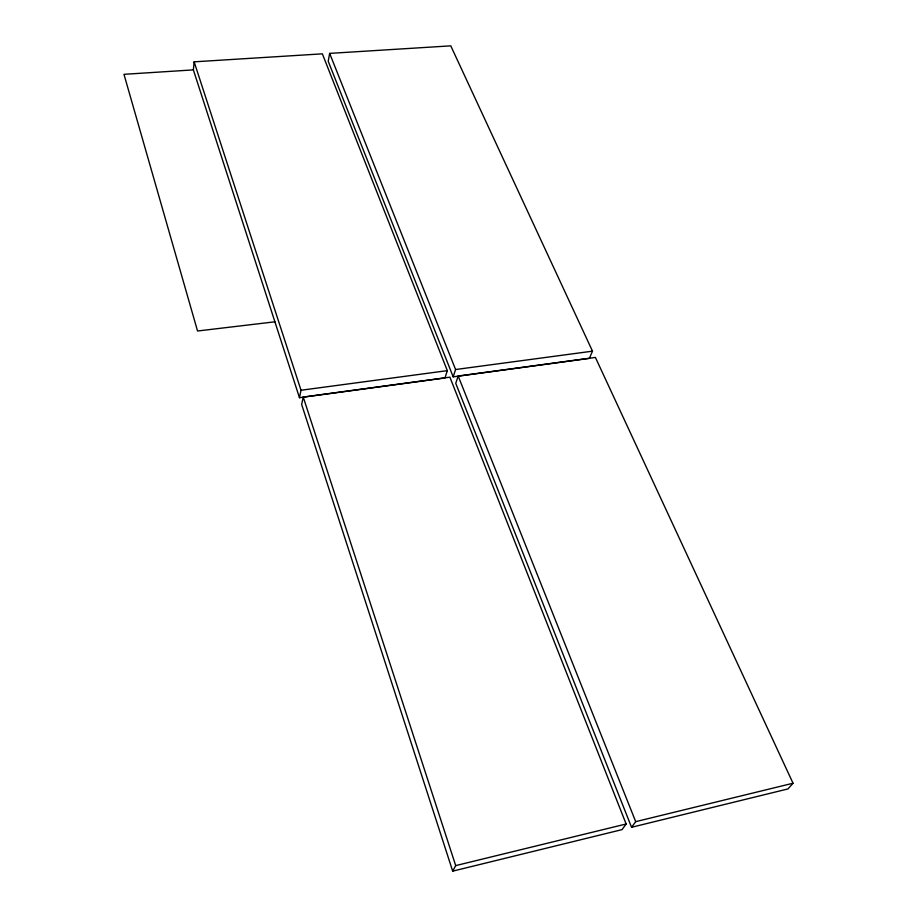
<?xml version="1.0" encoding="UTF-8"?>
<svg xmlns="http://www.w3.org/2000/svg" width="917" height="917" viewBox="0 0 917 917"><rect width="100%" height="100%" fill="white"/><g stroke="black" fill="none" stroke-linecap="round" stroke-linejoin="round"><path stroke-width="1.38" d="M193.372 69.887L194.14 61.829L322.36 53.839L447.324 370.64L444.963 377.964L299.469 397.703L193.372 69.887L123.967 74.323L197.545 331.003L274.905 321.81M329.65 53.392L328.217 61.267L453.181 376.853L589.379 358.375L592.497 351.165L450.774 45.85L329.65 53.392L455.589 369.528L453.181 376.853M299.469 397.703L301.017 390.252L194.14 61.829M303.229 397.05L301.659 404.489L452.689 871.15L622.035 829.621L626.139 823.993L449.892 377.162L303.229 397.05L455.703 865.602L452.689 871.15M458.179 376.039L455.749 383.34L631.549 827.283L787.967 788.929L793.033 783.233L595.397 357.424L458.179 376.039L635.699 821.655L631.549 827.283M455.703 865.602L626.139 823.993M635.699 821.655L793.033 783.233M301.017 390.252L447.324 370.64M455.589 369.528L592.497 351.165"/></g></svg>
